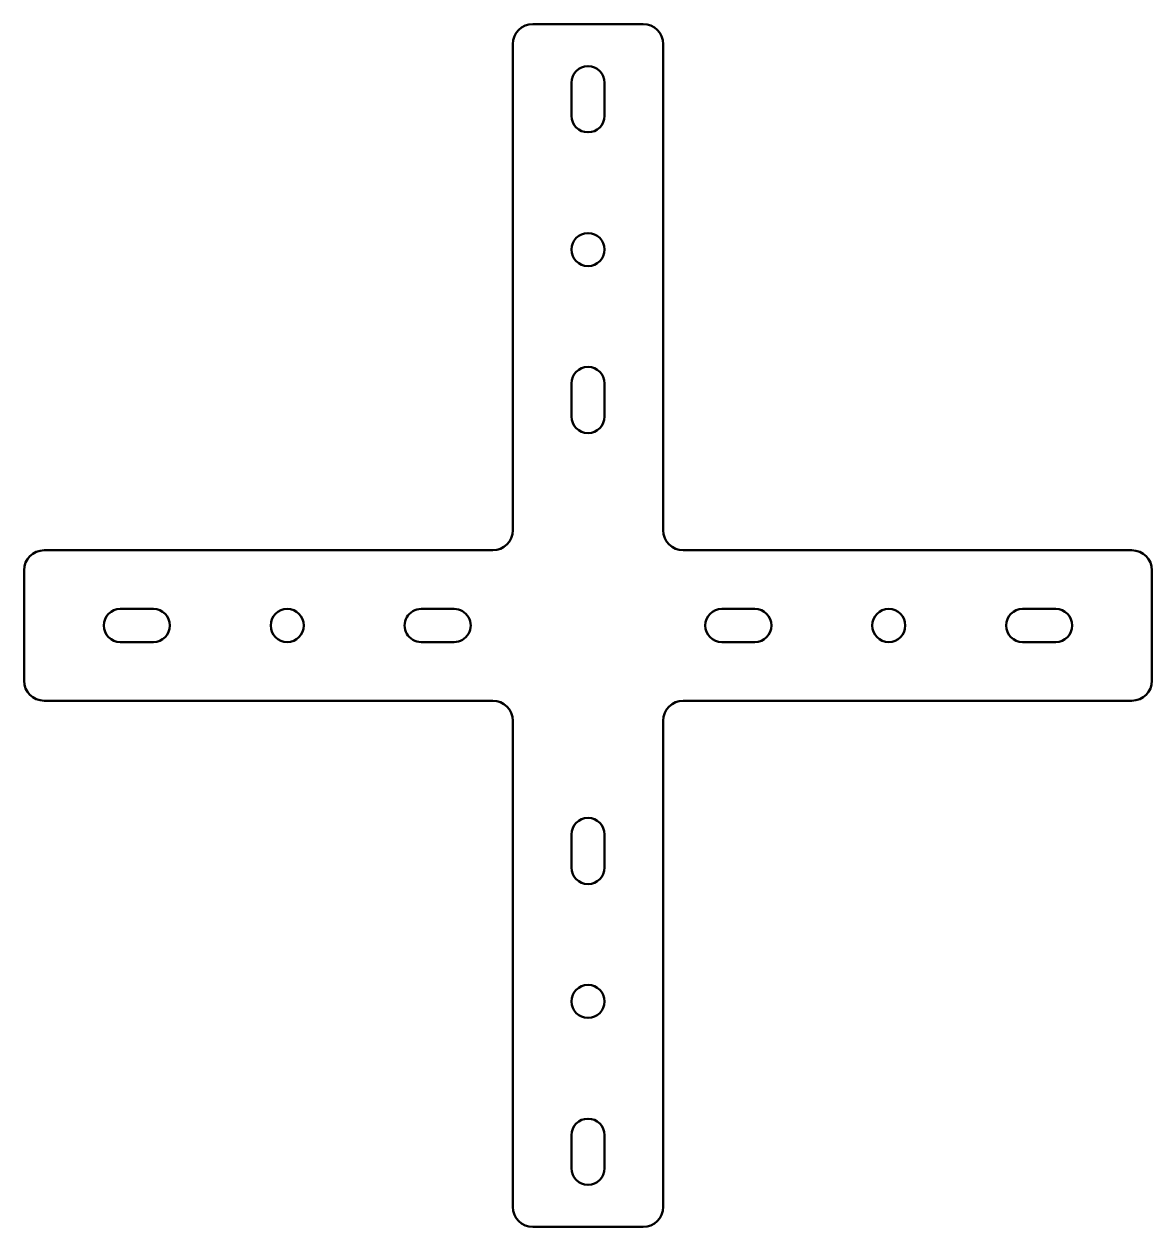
# Model space of a CAD drawing. Header units: millimetres. Extents: x 241 to 353, y 150 to 270.
import ezdxf

# ---------------------------------------------------------------- set-up
doc = ezdxf.new("R2010")
doc.units = ezdxf.units.MM
doc.layers.add('Visible (ISO)', color=7, linetype='Continuous', lineweight=50)

msp = doc.modelspace()

# ---------------------------------------------------------------- linework, layer by layer
at = {"layer": 'Visible (ISO)'}
for p, q in [((302.5, 270), (291.5, 270)), ((289.5, 268), (289.5, 219.5)), ((304.5, 219.5), (304.5, 268)), ((295.35, 260.85), (295.35, 264.15)), ((298.65, 264.15), (298.65, 260.85)), ((295.35, 230.85), (295.35, 234.15)), ((298.65, 234.15), (298.65, 230.85)), ((287.5, 217.5), (242.75, 217.5)), ((351.25, 217.5), (306.5, 217.5)), ((240.75, 215.5), (240.75, 204.5)), ((353.25, 204.5), (353.25, 215.5)), ((250.35, 211.65), (253.65, 211.65)), ((280.35, 211.65), (283.65, 211.65)), ((310.35, 211.65), (313.65, 211.65)), ((340.35, 211.65), (343.65, 211.65)), ((253.65, 208.35), (250.35, 208.35)), ((283.65, 208.35), (280.35, 208.35)), ((313.65, 208.35), (310.35, 208.35)), ((343.65, 208.35), (340.35, 208.35)), ((242.75, 202.5), (287.5, 202.5)), ((306.5, 202.5), (351.25, 202.5)), ((289.5, 200.5), (289.5, 152)), ((304.5, 152), (304.5, 200.5)), ((295.35, 185.85), (295.35, 189.15)), ((298.65, 189.15), (298.65, 185.85)), ((295.35, 155.85), (295.35, 159.15)), ((298.65, 159.15), (298.65, 155.85)), ((291.5, 150), (302.5, 150))]:
    msp.add_line(p, q, dxfattribs=at)
for centre in [(297, 247.5), (267, 210), (327, 210), (297, 172.5)]:
    msp.add_circle(centre, 1.65, dxfattribs=at)
for centre, radius, start, end in [((291.5, 268), 2, 90, 180), ((302.5, 268), 2, 0, 90), ((297, 264.15), 1.65, 0, 180), ((297, 260.85), 1.65, 180, 0), ((297, 234.15), 1.65, 0, 180), ((297, 230.85), 1.65, 180, 0), ((287.5, 219.5), 2, 270, 0), ((306.5, 219.5), 2, 180, 270), ((242.75, 215.5), 2, 90, 180), ((351.25, 215.5), 2, 0, 90), ((250.35, 210), 1.65, 90, 270), ((253.65, 210), 1.65, 270, 90), ((280.35, 210), 1.65, 90, 270.0001), ((283.65, 210), 1.65, 269.8602, 90), ((310.35, 210), 1.65, 90, 270), ((313.65, 210), 1.65, 270, 90), ((340.35, 210), 1.65, 90, 270), ((343.65, 210), 1.65, 270, 90), ((242.75, 204.5), 2, 180, 270), ((351.25, 204.5), 2, 270, 0), ((287.5, 200.5), 2, 0, 90), ((306.5, 200.5), 2, 90, 180), ((297, 189.15), 1.65, 0, 180), ((297, 185.85), 1.65, 180, 0), ((297, 159.15), 1.65, 0, 180), ((297, 155.85), 1.65, 180, 0), ((291.5, 152), 2, 180, 270), ((302.5, 152), 2, 270, 0)]:
    msp.add_arc(centre, radius, start, end, dxfattribs=at)

doc.saveas('drawing.dxf')
